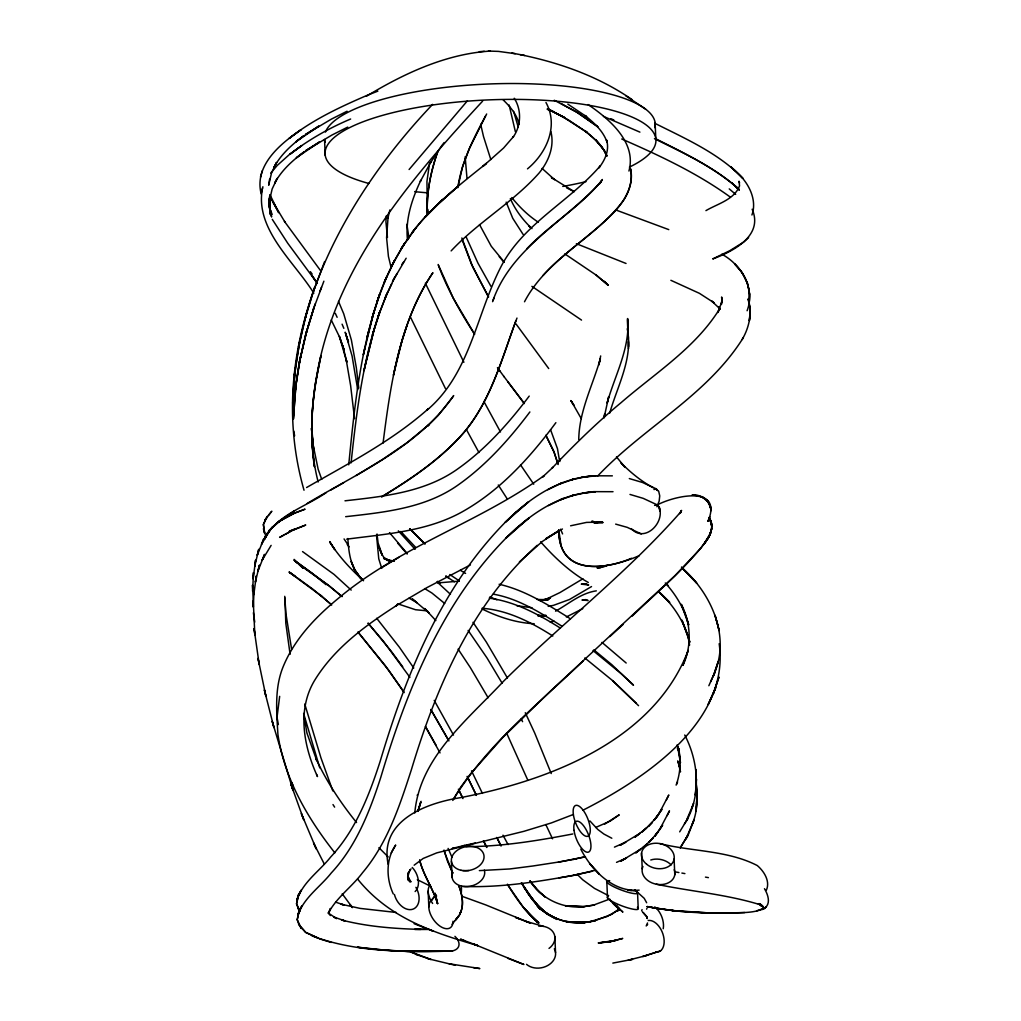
<?xml version="1.0" encoding="UTF-8"?>
<svg xmlns="http://www.w3.org/2000/svg" width="1021" height="1021" viewBox="0 0 1021 1021"><rect width="100%" height="100%" fill="white"/><g stroke="black" fill="none" stroke-linecap="round" stroke-linejoin="round"><path stroke-width="1.5" d="M686.52 820.846C701.223 794.338 698.428 761.27 684.734 735.005M311.813 428.514L311.813 441.225L314.417 466.763C310.32 438.571 311.137 409.906 315.68 381.828C310.639 414.998 309.682 449.291 318.169 481.989M311.864 425.438C311.864 401.866 316.229 378.587 320.99 355.589L315.987 380.284C333.28 268.919 408.783 181.049 482.639 101.105M269.289 205.515L271.535 216.733L269.289 205.515L269.914 211.309L269.531 197.895L270.182 214.308L269.48 200.729L270.259 195.011L269.365 201.086L272.135 189.038L277.214 178.318L274.649 183.244C281.554 170.162 292.887 160.208 304.59 151.504L296.294 157.847L319.496 141.945L305.968 150.483L332.016 135.002L347.727 127.102M414.794 812.971C419.58 757.237 468.256 719.231 503.761 681.033C561.767 623.397 627.149 573.049 681.122 511.508L679.539 513.627L681.581 510.398L680.292 513.142L681.058 511.074M604.19 417.232L608.707 396.697L607.125 403.091C614.821 375.307 630.327 348.161 627.66 318.526M609.652 413.25C617.45 385.887 633.365 358.052 627.251 328.8M627.775 332.859L627.57 319.65M628.451 348.723L628.426 340.925M578.754 439.464C579.137 411.106 592.78 385.338 600.386 358.575L598.817 364.982L600.68 355.933M293.359 419.095L295.962 384.611L293.359 419.095C293.959 388.618 299.383 358.486 307.181 329.081L299.217 363.029L295.043 391.12L300.531 356.584L299.217 363.029L307.181 329.081M436.363 895.596L436.197 898.263L435.099 893.273L437.601 903.649C433.108 888.576 423.46 875.533 419.695 860.167M386.334 215.814L385.925 221.812L387.457 237.472M388.044 217.601L386.589 237.676L388.427 256.462L391.311 268.37M348.735 464.836C354.376 407.481 360.311 349.348 379.544 294.673L371.823 318.807L379.544 294.673M436.414 895.596L436.197 898.263L435.176 893.515L437.601 903.649C433.095 888.576 423.498 875.52 419.644 860.154M351.084 462.883C356.61 411.476 362.838 359.507 380.22 310.524L372.486 334.671L380.22 310.524M604.317 417.691L604.726 413.722L604.024 417.589M277.087 716.908L279.665 696.36M383.054 443.114C390.52 384.521 399.198 322.84 432.917 272.709C411.948 303.288 401.125 339.317 393.442 375.218L401.917 341.014L407.315 324.346M457.804 187.724L462.513 166.87L469.418 148.402L485.549 116.037M269.595 179.16L268.702 185.222L271.471 173.174L276.538 162.454L273.985 167.393C280.89 154.299 292.223 144.344 303.926 135.64L295.631 141.983L318.833 126.081L305.305 134.619L331.353 119.138L347.063 111.238M461.364 892.635L461.543 885.654M457.97 186.664C461.913 160.654 474.28 136.878 486.66 113.995M429.624 162.684L426.944 181.457L427.237 204.927M364.791 348.34L363.336 354.81L373.724 312.503L367.215 336.79L368.875 330.383M387.916 218.188L389.843 209.956M418.227 810.47L421.099 801.332M418.1 810.98L419.159 806.871M395.612 845.12C385.721 859.312 386.193 878.596 393.238 893.886M747.104 310.741C755.553 288.56 741.54 264.835 721.86 254.216M377.847 91.15L368.211 94.864C340.542 106.797 312.822 119.559 289.109 138.473L301.067 129.744C280.252 143.731 253.808 165.657 261.236 194.067M262.563 187.979C254.216 229.074 294.29 261.567 313.855 293.244M260.878 175.842L260.546 177.016L262.231 170.864M261.542 191.706L261.223 192.88L262.895 186.728M628.936 171.056C636.836 142.213 609.256 119.074 588.109 104.563M708.115 521.118C723.2 484.222 673.35 496.002 656.733 505.229M437.524 152.129C430.683 172.243 426.268 193.403 427.327 214.755M409.906 869.688L407.66 877.281L408.158 872.725L408.323 880.396L407.8 876.158M432.649 104.372C336.139 205.629 263.303 348.084 304.028 490.233M315.081 303.99L305.496 335.475L313.664 308.674M417.232 795.512L417.474 794.721M307.64 327.613L313.638 308.572M676.119 785.123C680.458 773.344 681.16 760.377 678.531 748.125L680.445 762.725L677.523 746.223L679.042 750.461L677.063 744.985M751.928 214.997C757.199 200.422 749.274 184.214 738.681 174.093C714.84 151.58 684.223 138.039 655.227 123.49M713.717 674.83C731.087 636.747 711.216 593.214 681.658 567.459M329.541 911.23L330.472 908.46L328.303 913.246C336.496 897.446 352.015 886.841 362.557 872.687C387.457 843.244 399.594 806.028 411.31 769.949C436.171 687.401 471.74 604.036 537.174 545.342M715.019 671.154L718.261 661.378L713.258 676.387M515.784 321.028C501.834 359.277 490.756 400.334 464.134 432.202C441.2 458.786 411.642 478.607 381.816 496.665M264.541 538.999C276.142 515.133 305.687 506.888 326.248 492.594M312.796 293.193L324.627 261.555M313.46 309.057L323.887 281.183M516.983 318.067C501.426 358.83 490.705 403.193 460.548 436.337C437.945 460.905 410.085 479.768 381.637 496.895M386.64 294.418L378.025 316.714L387.214 292.938M319.841 291.47L321.487 287.258M437.971 151.236C430.492 171.541 426.357 193.314 427.403 214.984M656.924 506.786L659.132 501.196L659.745 495.912L658.685 491.267L655.495 488.868M492.581 301.68L494.266 297.456M264.554 538.437L266.009 534.876L265.154 536.88M676.617 784.268L677.574 781.971M692.136 806.986L693.578 803.553L687.12 818.829M692.327 823.998C697.802 810.968 697.892 796.086 695.786 782.29M646.204 926.009L647.505 922.946M264.962 520.825L263.38 524.513L264.63 533.115L265.932 535.566M264.567 539.152L265.626 536.689M742.165 339.508C749.274 327.447 752.503 312.464 748.099 298.859L750.218 309.861L749.414 320.581L750.218 309.861L748.725 301.922M632.05 616.212C657.116 592.103 684.338 569.629 705.562 541.921C710.68 535.451 714.432 525.789 709.289 518.247L711.522 523.645L709.123 518.451M710.642 681.696L714.942 672.124L708.855 685.729M299 894.907C306.019 879.847 320.492 869.905 330.638 857.066C355.602 830.252 369.079 795.614 380.169 761.296C406.001 674.779 440.855 587.79 505.216 522.344C529.44 497.993 560.35 476.896 595.817 475.888L582.085 477.228L592.933 475.786L612.358 475.85M299.664 910.77C306.683 895.711 321.156 885.769 331.302 872.929C356.265 846.115 369.742 811.478 380.833 777.16C406.664 690.643 441.519 603.641 505.893 538.207C529.797 514.278 560.057 493.245 594.975 491.892M391.694 283.889L384.649 298.923L394.936 276.831M265.371 537.646L268.013 532.196L265.575 536.051L272.492 527.066L269.148 531.035M617.871 911.077L619.02 908.716M492.901 300.659C511.7 247.324 565.226 221.583 600.884 181.764L599.569 183.754L601.841 180.258M666.445 799.8L668.806 794.989L658.839 813.928L654.116 820.271L657.703 815.766L648.297 826.551L652.406 822.237L642.158 831.936L646.752 827.84L635.062 837.067L640.141 833.238L620.053 845.337L625.847 842.134L614.438 847.124M667.109 815.664L669.482 810.853L659.502 829.792L654.78 836.122L658.366 831.63L648.96 842.414L653.07 838.101L642.822 847.8M707.834 521.182L709.991 516.932M709.123 535.821L710.654 532.796L703.775 544.576L708.778 536.982M452.775 800.438C486.073 745.509 537.352 704.784 583.233 660.868M618.56 909.788L618.943 909.086L611.745 914.331L595.639 920.406M646.599 909.149L646.982 908.435M647.263 925L647.646 924.299M406.154 258.224L392.549 281.413L397.067 273.513M766.286 890.338C770.51 881.455 764.053 871.232 757.263 865.54C727.577 850.199 691.893 851.629 659.885 843.588M524.513 301.769C543.606 265.115 581.204 244.274 609.996 216.286C622.721 204.187 634.335 187.226 630.57 168.797M391.183 852.956L395.599 845.35M706.8 540.16C711.356 533.779 714.138 524.335 708.982 517.468M270.463 529.529L261.504 544.282L263.89 538.514L257.241 555.296L258.747 549.26L254.727 566.272L255.582 560.108L253.157 578.856L253.45 572.628L252.659 591.299L252.532 585.046L254.842 634.832L254.063 628.579L259.219 664.594L258.007 658.354L265.881 696.143L264.362 689.928L273.947 727.565L272.211 721.362L293.027 790.369L290.947 784.205L303.709 819.684L301.361 813.571L316.268 848.936L313.549 842.938L324.346 864.136M271.127 545.38L262.167 560.146L264.554 554.377L257.905 571.16L259.411 565.124L255.39 582.136L256.245 575.972L253.821 594.72L254.114 588.492L253.323 607.163L253.195 600.91M453.273 799.379L460.688 787.178L470.311 774.135L502.255 738.043L551.289 690.324L674.919 575.704L701.019 548.047L709.595 535.463L711.675 528.623L709.595 535.463L705.013 542.904M679.68 831.847L687.682 818.714L684.427 823.998M680.343 847.711L688.345 834.565L694.242 819.404L686.035 838.854L688.345 834.565L680.203 847.8M602.364 179.479L600.169 183.001L601.446 180.998C579.851 207.084 549.974 224.505 526.67 248.907M743.352 337.606C707.234 395.561 643.511 427.327 597.438 476.271M408.706 872.47L411.042 868.833M440.83 147.037L430.045 163.437L430.875 162.033L420.333 181.393L420.831 180.321C412.025 198.904 405.146 219.349 407.519 240.177M748.597 237.599L743.696 242.066L729.926 250.617L712.735 258.951C732.606 251.549 763.797 236.004 752.158 209.254M658.839 813.928L661.965 809.308L654.116 820.271M659.502 829.792L662.629 825.159L654.78 836.122M401.904 264.426L403.652 261.938M453.413 396.046L438.328 415.33L427.391 426.255L429.177 424.468L406.945 442.782L382.211 459.68L356.163 475.544M452.073 924.35L459.59 914.842L461.084 910.86L460.254 912.965C464.415 904.759 462.003 894.843 459.131 886.611M455.43 920.47L458.506 916.207L456.132 919.27C464.9 910.528 463.164 896.693 458.952 886.177M453.694 395.599C418.24 446.688 358.996 472.417 307.257 503.391M555.883 422.668C530.078 457.523 500.162 490.629 461.913 511.993C426.727 531.494 385.67 534.009 346.681 539.177M529.21 396.097C508.726 423.307 485.754 449.061 457.842 468.843C424.991 492.352 383.922 496.41 344.996 500.813M529.873 411.961C509.39 439.17 486.417 464.925 458.506 484.707C425.655 508.216 384.598 512.274 345.672 516.677M441.391 146.131L444.173 142.532M435.291 895.43L430.671 901.326L435.482 895.455M409.102 169.512L467.439 100.785M268.485 515.171L271.828 511.202L264.911 520.187L267.349 516.332L263.38 524.513L264.63 533.115L263.405 528.738M270.769 173.06L277.24 165.453L289.147 154.758L301.731 145.607L289.773 154.337C308.368 139.89 328.979 128.174 350.637 119.01M429.011 212.866C405.082 237.651 388.222 268.319 377.349 300.85L386.538 277.074L383.985 283.059L394.872 259.832L391.885 265.549L404.673 243.177L401.24 248.562L416.096 227.453L412.267 232.443C432.878 205.374 460.037 184.533 486.366 163.411L482.805 166.487L503.608 148.007L513.537 136.546L512.912 137.465C521.169 126.183 521.846 110.038 514.252 98.258M543.019 275.453C567.702 248.026 601.688 230.07 623.678 200.142C629.536 191.055 632.994 179.887 630.646 169.103M527.487 168.861C546.516 153.163 558.895 125.991 545.967 102.508M451.142 250.898C477.943 222.131 513.065 202.439 539.114 173.008C548.519 161.586 554.709 146.45 550.868 131.581M519.383 561.92L542.164 541.577L558.921 530.614L545.712 538.807L562.443 528.993M609.805 636.606L623.065 624.482M414.143 865.195L423.153 858.47L436.809 852.854L523.977 831.298L551.327 822.939L573.228 814.516M647.429 843.703L635.738 852.931L640.805 849.102L620.717 861.201L626.511 857.997L616.531 862.362M617.794 910.375L606.921 916.577L590.074 921.657M591.529 586.565L569.424 599.531L553.471 605.351L548.213 606.359M722.153 299.127L721.605 296.996L722.077 302.203L721.987 299.025L721.362 304.475L721.86 301.603L717.865 312.515L719.92 308.38C695.709 347.842 655.278 372.984 620.959 402.759C596.57 422.924 573.955 445.105 552.182 468.039L552.974 467.273L542.368 477.215L544.167 475.582C479.423 522.369 400.219 546.363 338.487 598.229C315.77 616.837 294.712 638.801 283.328 666.305C274.33 687.809 276.602 711.624 277.903 734.29C284.323 778.5 307.576 818.268 334.875 852.854M366.335 96.306C403.818 73.576 446.011 53.819 490.386 51.076M381.254 567.957L398.764 557.377M306.594 487.528C348.569 463.406 392.128 441.008 428.514 408.617L426.727 410.391C471.102 373.15 476.526 311.826 502.728 263.444C525.789 222.323 570.19 200.78 600.22 165.9L598.906 167.891C605.032 160.016 609.779 149.998 606.5 139.903L606.997 142.072C603.092 130.803 593.967 122.737 584.931 115.475L586.603 116.726L567.816 104.104M744.717 912.557L725.842 913.17C738.579 912.085 752.681 914.076 764.512 908.205L756.676 910.809M330.676 490.093L343.554 482.805M284.361 518.528L278.95 521.54L294.393 513.167L305.062 509.173L288.611 515.401L294.393 513.167L285.625 517.851M283.672 535.144L279.614 537.391L289.913 531.813M604.572 824.202L619.224 814.835L610.354 820.999L595.677 827.469M292.491 530.422L305.726 525.036L289.275 531.265L295.056 529.031L285.025 534.391M555.564 611.158C568.837 603.858 580.796 593.086 596.328 590.853M582.787 608.644L566.336 616.978M470.451 564.907L426.906 587.624L395.535 606.091L397.501 604.904C365.722 625.222 333.905 648.361 314.123 681.224C296.817 710.795 304.003 747.04 317.48 776.573L316.587 774.403M705.932 210.632C717.495 203.779 734.239 199.759 739.549 185.873L739.025 181.253L739.587 182.95M583.08 810.138C642.681 779.84 730.487 722.626 719.167 643.715M582.914 578.767L559.993 592.537L544.027 600.246L550.485 597.808L540.045 600.744L548.277 599.008M547.741 489.735L562.724 482.55L559.189 484.171L574.312 478.938L570.918 479.908L585.263 476.82L582.085 477.228M548.405 505.599L563.388 498.401L559.853 500.022L574.976 494.789L571.581 495.772L585.926 492.684L582.749 493.079L594.962 491.905M609.741 899.067L594.975 904.542M608.376 564.907L602.773 567.204L597.017 567.842L600.31 567.816M660.587 950.781L642.771 956.524L656.707 952.134M639.248 555.679C608.299 569.067 558.883 578.473 558.755 529.976L560.771 543.555M463.508 886.458C501.707 887.811 539.573 881.417 577.044 874.729L573.815 875.303L595.141 870.351M631.489 558.27C602.556 570.624 560.121 573.84 558.895 532.617M653.938 489.544L656.286 488.88L657.524 490.437L656.516 489.225M654.601 505.408L656.95 504.744L658.2 506.301L656.158 504.731M570.611 525.789L586.565 522.395L601.65 522.127M454.383 847.877L452.252 848.425L464.721 845.401M646.88 955.439L628.17 960.174L632.548 959.332L612.83 963.097M762.087 909.583L765.048 908.282L765.903 906.75L765.227 907.758C770.995 902.896 767.754 894.192 764.474 888.691M462.334 845.962L475.263 843.014M479.36 870.619L509.811 868.96L532.962 865.987L561.665 861.571L585.467 856.721M573.815 875.303L592.295 871.219M573.151 859.44L585.352 856.785M545.086 615.689L540.709 616.607L546.197 615.446M548.149 599.033L542.138 600.297L547.664 599.416M545.814 615.523L542.802 616.161L545.405 615.701M602.543 521.948L596.353 522.637L602.658 522.637M550.191 621.968L554.135 621.202M572.832 833.966C537.569 840.691 501.936 846.613 465.946 846.651M558.436 862.043L576.367 858.865M559.1 877.894L577.044 874.729M604.917 942.306L616.748 940.213L598.395 942.906M584.191 906.584L594.669 904.976L583.374 906.686L565.328 905.716L584.191 906.584C563.043 909.226 541.64 898.99 530.116 881.2M584.854 922.448L595.332 920.84L584.038 922.55L565.991 921.58L584.854 922.448C561.741 925.6 539.535 912.646 527.895 893.107L537.314 905.129L545.776 912.825L534.94 902.436L521.386 882.718M582.749 493.079L593.597 491.65L613.021 491.701M598.855 942.97L611.005 941.541L622.733 938.427L610.188 941.63L611.005 941.541L598.408 942.932M484.248 51.241L479.232 51.726M437.767 582.914L459.31 581.14M549.298 599.187L539.254 600.169L548.277 599.723M545.661 615.472L539.93 616.033L544.359 615.727M580.349 922.831L589.513 921.937C575.091 923.916 559.546 921.925 547.243 913.731L557.185 918.977C542.049 913.08 531.979 899.616 523.428 886.432L531.303 897.842L538.973 906.852L528.674 894.09L521.578 883.025M639.146 890.133C613.608 892.711 591.516 870.313 580.783 849.102M586.628 583.782L581.294 584.165L588.683 584.969L584.523 583.693M585.952 599.735L581.957 600.029L588.083 600.501L585.186 599.557M427.493 610.89L415.534 609.728L397.539 603.756M428.769 929.34L414.692 929.378L428.578 929.365M708.37 913.068L730.181 913.016C702.448 913.667 674.549 911.944 647.314 906.571M462.845 870.594L468.856 870.607M548.2 599.672L537.084 599.48M537.722 615.51L544.091 615.523M488.421 51.05L498.478 51.395L515.235 53.692M602.939 522.561L593.916 522.446L597.183 523.237L591.618 521.323M631.348 528.648C644.608 543.376 665.258 522.535 659.17 507.271L659.86 511.202L659.349 507.131L657.179 505.089M482.052 608.274C507.807 610.124 531.367 622.376 552.808 636.006M420.626 929.404C394.068 928.676 367.381 926.672 341.576 919.998L344.868 920.865L333.701 916.973L336.573 918.606L328.328 913.016L330.383 915.556M537.684 615.586L542.317 615.854L537.748 615.344M396.263 912.468L360.03 908.384L340.912 904.147L344.205 905.014L335.552 902.13M532.03 607.737L516.779 605.708M534.225 623.742C516.064 622.874 498.529 617.003 482.295 609.065M489.238 598.14C515.082 601.624 538.603 614.361 560.363 628.094M635.088 890.899L627.66 890.108L631.386 890.516M646.918 906.737L676.681 911.102L713.003 913.17L672.048 910.502L676.681 911.102L655.01 908.103M473.514 967.614L479.857 968.572L449.049 963.747M675.864 872.011L678.876 872.534M681.888 873.07L684.9 873.593M705.447 877.116L708.395 877.626M520.327 54.662C559.738 62.728 598.587 76.447 631.859 99.471M656.439 884.224C691.013 891.512 726.697 894.307 760.505 904.823L758.195 903.802L762.789 906.112L759.101 903.572L763.657 907.529L761.36 904.848M493.309 594.158C518.387 598.561 540.326 612.715 561.588 625.95M511.904 53.079L524.756 55.479M647.25 906.546L659.477 908.971M311.928 935.861C356.495 952.657 405.745 952.044 452.686 950.832C420.907 952.567 388.988 951.457 357.452 947.194L386.232 950.27L379.991 949.772L408.847 951.508L402.759 951.24L446.904 951.087A16.553 9.712 22.8 0 0 454.945 936.334M499.129 584.267C524.169 589.947 546.261 603.794 567.842 617.118L570.42 618.968M543.644 926.392L525.432 921.223M455.404 965.317L427.735 958.642M383.705 558.589L394.348 561.333M615.663 524.118L627.213 527.346L641.29 533.932M629.319 478.568L642.528 482.486L656.286 488.88M629.983 494.432L643.192 498.35L656.95 504.744M461.569 896.132L485.817 904.938L530.486 923.15L515.605 917.458L520.48 919.334M319.318 938.784L331.302 942.447M507.922 958.362L523.926 964.488L473.093 943.851L477.586 945.561C431.896 932.147 388.81 917.751 357.592 879.043M415.624 954.303L430.977 959.498L408.26 950.959M547.218 109.362L553.178 111.404M386.487 559.304L389.32 560.325L384.087 558.334L389.435 561.091L385.006 558.589L387.457 560.516L383.679 557.134L380.884 552.552L378.829 546.554L382.313 555.373L378.089 542.917L377.004 534.009M626.039 263.469L576.393 243.7M668.781 229.623L615.689 209.918M464.619 940.711L460.509 939.154L477.586 945.561M430.39 930.042L432.955 931.024L414.13 923.724M430.964 886.432L417.334 879.681M603.437 116.381L639.912 132.13M489.838 596.94L496.895 599.799M407.902 950.793L418.827 955.388M670.874 280.303L699.423 293.333L714.151 302.854L711.688 301.067L719.55 308.47M610.903 118.73L613.812 119.993M621.751 138.996C659.362 155.434 696.973 172.97 730.334 197.117M548.277 109.298L564.843 117.683L547.907 108.915L551.136 110.587M654.448 138.69C683.853 153.201 714.56 167.138 739.051 189.421M655.712 138.754C684.427 153.214 714.036 167.316 738.425 188.655M574.287 191.706L551.429 177.552L554.569 179.658L542.087 168.427M566.566 187.838L573.7 191.412M561.244 103.619L578.077 112.961L598.268 127.217M608.656 895.711L594.528 888.41L582.659 879.732L577.171 874.308M424.659 588.581L431.883 592.997L444.684 603.449M554.263 100.262L576.252 111.863L597.54 126.413M611.821 838.241L603.934 834.068L597.719 829.397L589.934 820.948M547.396 108.762L568.48 119.968L587.266 132.59L585.595 131.339C593.673 138.09 602.467 145.071 606.359 155.192M556.917 919.462L547.958 914.625L539.79 908.639M653.223 487.744C641.239 481.223 630.57 472.506 621.01 462.832L625.094 467.401L616.493 456.872M385.006 558.589L386.806 559.61L383.564 557.606M409.127 598.14L416.964 602.709L412.19 598.829L428.897 612.842L424.672 608.503L435.852 620.564M592.001 521.489L594.924 523.211M460.318 570.28L465.589 573.394M561.512 115.96L586.59 132.066L584.931 130.828C593.329 138.014 602.786 145.365 606.933 156.009L603.896 149.921L595.741 139.851L604.368 150.623L606.87 155.945M588.3 582.481C569.986 572.117 554.467 557.504 540.62 541.806M564.83 253.91L596.111 275.045L607.967 284.923M449.802 574.529L459.08 580.732M454.396 581.817L445.692 576.01L448.959 578.256M625.809 95.808L645.629 109.17M539.79 908.588L549.209 915.007L538.616 907.784M294.444 560.491L312.158 573.253L326.095 584.727M289.402 572.385L322.381 596.762M302.535 551.582L333.995 574.364L351.198 590.087M303.199 567.446L327.601 584.688L342.099 596.647M289.913 572.615L294.878 576.112L289.032 571.99M297.379 577.937L312.822 589.117L329.987 603.398M289.632 572.36L296.026 576.903M592.997 650.556L621.406 673.86L633.365 684.9M584.803 657.971L612.562 680.586L638.559 705.677M538.361 222.233C528.151 215.61 519.395 206.982 511.789 197.551M581.523 320.096L531.89 286.352M425.183 543.976L409.919 528.916M614.438 904.644L622.899 912.085L617.399 907.197L619.517 909.417L618.432 907.58M437.039 581.893L450.427 594.273M593.852 649.854L611.885 664.722L633.467 685.321M601.956 642.388L626.179 663.012M596.111 275.045L607.661 284.782M437.511 581.332L439.872 583.323M729.236 188.885L735.682 194.373M635.356 890.325L644.213 898.327L646.65 902.755M341.716 596.328L329.541 586.131L294.444 560.312M538.131 907.018L540.454 909.06L537.008 906.01M538.794 922.882C525.764 912.366 516.001 898.454 507.463 884.199M538.82 922.882L530.805 915.773L538.22 922.665M617.399 907.197L620.245 909.724M319.93 594.567L331.672 605.057M531.967 228.602L528.763 225.692L530.958 227.696C522.407 219.324 515.056 209.611 510.347 198.559M424.532 543.67L410.021 528.929M298.374 563.834L303.199 568.314L294.635 560.223M607.776 284.782L603.922 281.196L608.095 285.293M738.234 188.923L731.572 182.708L739.217 190.046M363.246 580.4C350.599 569.169 338.972 556.522 329.898 542.202M592.831 521.055L595.141 523.224M536.969 921.657L538.067 922.716L523.709 907.822L507.667 884.811M658.507 591.555L668.793 601.407M612.562 680.586L636.402 703.354M529.925 914.854L531.137 916.22L523.709 907.822L538.067 922.716M669.738 602.352L659.145 592.052C673.873 605.466 684.912 622.912 689.851 642.26L681.99 620.155L688.026 636.453L689.596 645.106M642.451 911.817L646.893 916.884L647.327 918.619M681.479 567.191L696.718 583.119L681.709 567.536M666.215 583.655L668.13 585.544M294.176 560.184L296.907 562.903L294.125 559.38M609.677 899.909L616.863 907.018M612.587 903.049L619.964 910.107L616.761 905.231M378.919 847.685L388.197 856.951M735.873 186.524L739.178 189.829M410.085 528.993L424.328 543.376M415.126 549.285L398.318 530.843M503.162 99.905C510.13 106.618 516.932 114.518 519.102 124.179M347.842 538.501C348.799 553.497 350.93 570.675 363.54 580.732M400.819 531.494L415.713 547.435M406.805 553.05L389.499 532.63M479.513 224.582L491.28 246.265L504.157 262.014M362.289 579.89L355.55 571.683L351.237 561.524L355.55 571.683L362.289 579.89L357.312 574.147M301.795 928.14L305.649 932.377L318.131 938.069L305.649 932.377L298.528 924.005L301.335 928.51L297.2 919.691L299.306 910.349L301.833 905.984L297.724 915.161L299.306 910.349L297.2 919.691L298.936 924.401M499.218 256.654L504.004 262.103M407.175 554.071L397.603 543.057M643.294 912.659L646.752 916.616L647.123 918.338M351.977 906.852L349.909 904.478L352.373 907.631M368.109 623.167L391.196 651.207L402.746 666.828M376.698 618.279L399.351 647.174L413.76 668.002M368.185 623.333L383.488 641.354L409.919 677.357M299.893 910.528L297.864 908.141L299.97 911.511M665.284 582.978C676.221 594.962 684.644 609.192 688.728 624.954L681.326 604.292C690.975 623.206 691.996 646.076 682.921 665.373L688.218 650.415C653.606 741.208 548.137 780.848 459.795 797.771C425.731 803.285 378.982 820.718 388.171 864.366M347.293 544.576L349.093 546.86M356.546 822.543C340.644 802.838 326.541 781.576 315.923 758.539L316.816 760.709L306.938 733.027L303.735 714.623M530.09 881.11L539.433 892.112L545.112 896.961L536.65 889.265L530.014 881.046M352.143 907.261L342.226 893.783M507.782 381.714L523.811 402.848M524.373 403.576L503.749 376.264M408.528 878.787L410.863 881.94L408.081 876.886M504.119 376.775L497.674 367.981M310.384 271.663L312.235 274.19M497.444 367.649L499.984 371.159M523.084 234.383L512.733 218.264L506.186 202.145M548.711 368.543L515.937 323.861M533.741 484.196L520.544 464.9M473.004 622.3L486.353 642.107L507.411 677.982M468.129 630.429L487.017 657.971L502.115 683.177M458.097 649.114L470.4 667.696L488.115 697.739M403.461 691.421L389.001 670.695L357.912 631.986L385.006 665.296L404.214 692.583M316.727 282.523L287.782 243.292L272.275 219.362M719.907 308.661L718.695 306.874L720.111 309.057M316.612 282.268L312.132 275.734L317.391 283.506M320.849 271.024L284.438 221.391L285.127 222.361L272.722 201.711L278.733 212.725L269.952 194.654M344.064 538.935L348.327 545.316M329.796 541.972L334.786 549.643L329.668 541.589M498.261 484.988L507.322 499.039M332.986 804.574L334.62 807.126M571.454 401.457L581.294 418.674M571.02 400.768L573.853 405.235L570.93 400.577M430.913 709.697L448.487 740.097M430.785 709.467L448.895 740.927M425.502 726.569L436.312 745.662M490.935 286.327L477.892 263.022L466.035 236.706M488.561 296.983L472.851 267.221L461.849 237.982M425.515 726.812L440.038 752.911M434.193 700.355L453.503 735.082M488.459 296.881L471.37 263.967L462.462 240.548M331.263 320.007L339.636 337.185L343.86 349.348L339.406 336.471L346.77 361.932L346.106 359.201L350.624 385.606L354.555 418.687M500.494 431.972L483.852 401.406M478.938 452.545L466.495 429.713M502.996 835.178L508.075 844.609M677.37 748.521L678.85 751.29M552.54 838.815L545.827 824.585M486.838 847.519L483.431 840.742M501.081 845.95L496.768 837.437L500.903 845.579M463.891 362.276L425.349 283.174M445.45 388.58L410.136 316.433M467.159 776.368L476.424 795.41M458.391 789.195L462.551 797.682M471.498 770.829L482.435 793.406M467.414 776.943L476.245 795.04M458.901 790.177L462.96 798.588M483.852 841.406L486.609 847.047M525.279 712.722L534.723 733.065L551.238 773.548M521.246 718.912L522.586 721.668M506.556 732.95L527.653 779.84M299.485 910.119L296.537 903.827L298.643 894.485L301.169 890.121L297.06 899.297L298.643 894.485L296.537 903.827L298.272 908.537M452.545 872.815L447.262 860.601L444.007 850.059M452.073 857.41L448.104 848.413M452.737 873.274L444.301 851.463M335.284 313.268L337.121 317.301M550.561 429.713L557.466 448.678L559.508 460.624M490.82 159.557L483.52 136.546L480.661 124.23M381.739 568.365L378.753 558.781L376.507 535.119M560.58 529.21L562.584 533.919M338.5 301.412L343.745 313.855L351.403 340.082L356.303 367.586L358.792 388.146M342.086 324.18L343.835 328.328M760.415 904.032L761.296 906.15L760.543 904.223M438.392 265.358C447.645 289.709 460.484 312.515 474.663 334.301L453.362 298.349L438.137 264.465M291.84 782.635L292.759 784.97M270.093 209.177L272.199 214.525M332.82 790.918L320.913 757.748L304.769 704.043M407.851 876.873L409.727 881.889L408.055 876.171M677.727 760.849L680.216 767.728L678.186 762.087L680.471 771.965L679.195 763.989L680.241 770.625M321.73 479.36L318.144 469.252L313 444.339L311.456 428.526M518.247 127.089L513.589 111.353M345.774 333.867L348.48 342.175L345.2 332.182L352.066 355.933L357.733 389.78M319.752 767.843L303.607 713.411M558.13 464.542L553.548 450.772L545.852 435.252L554.365 452.826L557.811 463.585M515.375 131.722L509.147 105.035M342.826 345.928L346.77 361.932M269.748 208.437L270.973 213.963L268.931 202.86L270.463 211.551L269.646 206.867M408.974 237.982L406.856 224.314M270.31 198.1L270.871 200.869L270.029 196.657M291.585 649.126L285.906 613.57L284.744 596.315M290.104 654.333L285.791 623.18L284.999 598.076M277.24 718.427L278.363 724.553M293.857 431.156L294.622 435.852M467.005 178.484L465.155 156.749M558.755 529.976L559.202 533.051M254.076 617.411L254.74 622.108M427.85 209.356L428.258 212.317M253.399 612.715L254.178 618.968M311.443 428.361L313.741 450.899L311.737 427.799M628.362 338.117L628.055 331.583L628.298 339.061M655.125 122.571L655.788 138.435M674.115 858.98L674.779 874.844M641.558 852.969L642.222 868.833M637.538 892.328L638.202 908.192M606.844 882.042L607.508 897.906M554.875 936.742L555.539 952.606M451.422 861.533L452.099 877.384M428.156 891.116L428.82 906.98M324.55 139.456L325.214 155.32M559.712 458.735L559.827 461.556M696.411 785.379L696.96 801.574L695.748 769.515L696.296 785.711M628.4 342.061L628.553 346.54M627.481 318.718L627.889 330.676M269.518 196.619L269.621 208.399L269.531 197.895M368.823 183.461A165.581 47.03 -2.4 0 1 368.581 119.763A165.581 47.03 -2.4 0 1 591.695 105.75A165.581 47.03 -2.4 0 1 629.421 167.087M585.99 181.636A165.581 47.03 -2.4 0 1 562.775 186.435M426.906 192.778A165.581 47.03 -2.4 0 1 414.666 191.629M325.431 132.079A165.581 47.03 -2.4 0 1 504.463 83.569A165.581 47.03 -2.4 0 1 654.933 127.702M325.252 142.149A165.581 47.03 -2.4 0 1 324.64 139.928M452.992 921.248A16.553 9.227 55.4 0 1 436.937 923.66A16.553 9.227 55.4 0 1 431.526 900.471M432.623 903.47A16.553 9.227 55.4 0 1 430.198 885.156M415.904 887.326A16.553 11.499 63.5 0 1 412.778 909.226A16.553 11.499 63.5 0 1 394.412 894.434M409.472 880.459A16.553 11.499 63.5 0 1 410.633 881.276M412.242 867.467A16.553 11.499 63.5 0 1 415.139 891.55M484.362 870.147A16.553 11.971 -12.8 0 1 467.618 886.56A16.553 11.971 -12.8 0 1 452.737 872.432M674.256 869.675A16.553 12.558 11.9 0 1 658.2 884.48A16.553 12.558 11.9 0 1 642.924 866.497M650.785 859.988A16.553 12.558 11.9 0 1 671.142 864.864M637.398 907.273A16.553 2.974 20.8 0 1 623.589 906.495A16.553 2.974 20.8 0 1 607.865 896.744M634.5 889.75A16.553 2.974 20.8 0 1 632.739 893.375A16.553 2.974 20.8 0 1 611.847 885.769A16.553 2.974 20.8 0 1 609.716 880.727M648.22 920.495A16.553 10.133 68.7 0 1 663.522 936.142A16.553 10.133 68.7 0 1 655.648 952.07M641.686 910.821A16.553 10.133 68.7 0 1 642.069 909.622M654.767 906.916A16.553 10.133 68.7 0 1 663.229 928.74M554.314 948.815A16.553 12.941 -11.4 0 1 547.715 965.534A16.553 12.941 -11.4 0 1 526.542 964.335M538.718 926.111A16.553 12.941 -11.4 0 1 553.995 933.641A16.553 12.941 -11.4 0 1 549.017 948.407M696.399 779.227L695.416 795.053L696.399 779.227M697.062 795.091L696.08 810.916L697.062 795.091M749.554 293.997L748.75 304.73C751.801 289.658 745.687 274.177 734.597 263.929L742.229 272.709L747.436 282.996L749.554 293.997M293.142 396.684L292.695 403.231C294.099 363.565 301.744 324.308 314.825 286.85L304.832 319.611L306.517 313.217L298.54 347.166L299.868 340.72L294.38 375.256L295.299 368.76L293.142 396.684M365.454 364.191L363.999 370.661L374.388 328.354L365.454 364.191M420.601 802.506L417.895 811.376L420.601 802.506M718.924 677.242L713.36 693.68L718.924 677.242M715.606 687.975L708.229 704.388L715.606 687.975M272.824 526.708L268.791 530.869L280.558 520.365L272.824 526.708M438.647 203.511L424.889 217.422L442.935 199.376L438.647 203.511L457.574 186.677L438.647 203.511M515.733 512.427L505.216 522.344L528.661 501.809L515.733 512.427M516.396 528.291L505.893 538.207L529.325 517.673L516.396 528.291M284.68 517.443L278.159 522.229L294.418 511.036L284.68 517.443M695.25 495.325L691.919 495.185C698.185 494.713 704.86 497.163 708.625 502.383L701.695 496.512L704.094 498.082L698.543 495.542L695.25 495.325M735.209 170.66L730.908 166.844L742.905 178.369L735.209 170.66M593.252 867.569L589.525 863.6L599.455 874.193L593.252 867.569M708.663 502.498L706.877 500.137L710.858 507.782L708.663 502.498M360.247 577.656L354.108 568.85L360.247 577.656M717.623 624.661L715.045 615.293L719.154 630.557L717.623 624.661M710.514 507.705L709.85 505.012L711.152 510.666L710.514 507.705M711.178 523.569L710.514 520.876L711.816 526.53L711.178 523.569M461.084 870.288A16.553 11.971 -12.8 0 0 483.967 855.496A16.553 11.971 -12.8 0 0 458.046 849.753A16.553 11.971 -12.8 0 0 461.084 870.288M574.032 830.367A16.553 6.407 68.1 0 0 588.249 852.178A16.553 6.407 68.1 0 0 584.867 827.597A16.553 6.407 68.1 0 0 574.032 830.367M573.368 814.503A16.553 6.407 68.1 0 0 587.586 836.314A16.553 6.407 68.1 0 0 584.203 811.733A16.553 6.407 68.1 0 0 573.368 814.503M646.676 864.289A16.553 12.558 11.9 0 0 673.834 860.18A16.553 12.558 11.9 0 0 652.993 843.448A16.553 12.558 11.9 0 0 646.676 864.289"/></g></svg>
